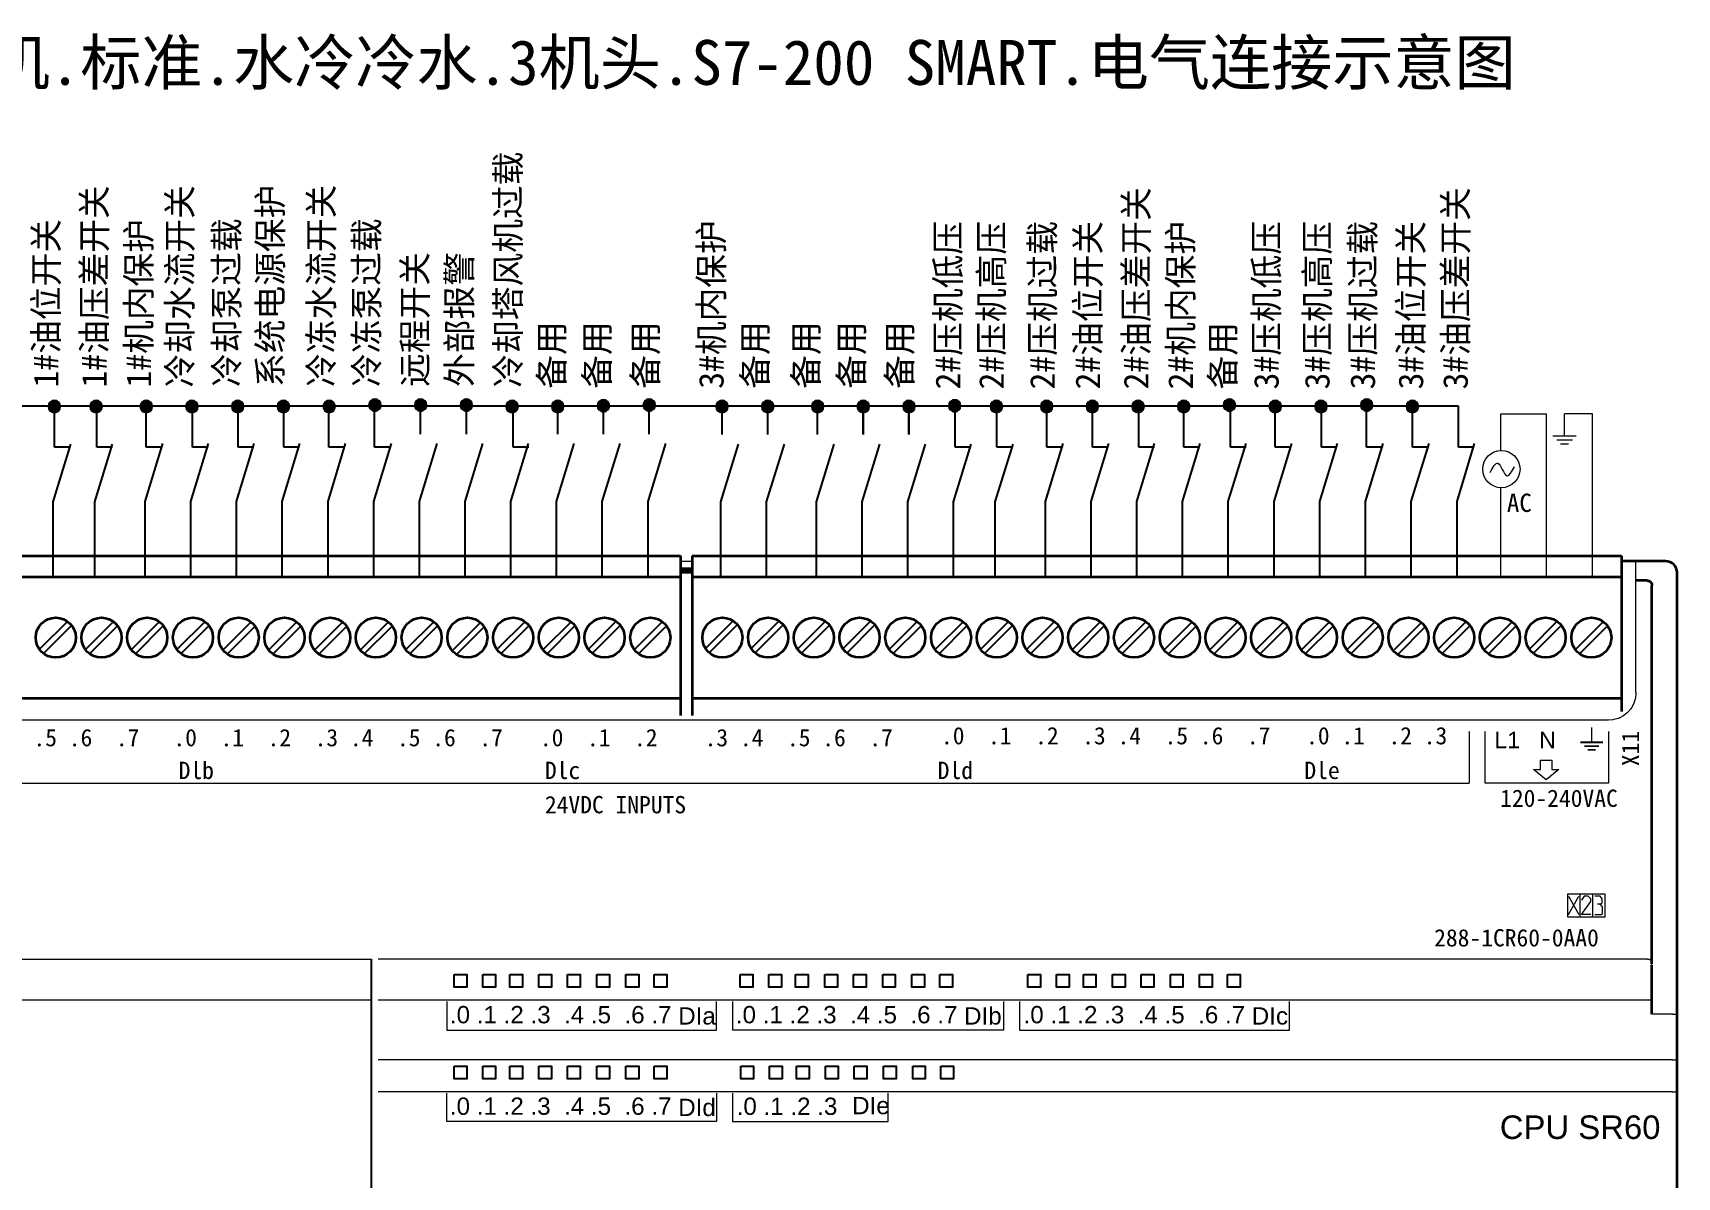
# Model space of a CAD drawing. Extents: x 738 to 1113, y 364 to 564.
# Drawn here: x 810.8 to 954.6, y 463.9 to 564 of the extents above; entities that cross this region are included whole.
import ezdxf

# ---------------------------------------------------------------- set-up
doc = ezdxf.new("R2010")
doc.units = 0
doc.header["$LTSCALE"] = 47.498
doc.header["$MEASUREMENT"] = 0
doc.layers.get('0').update_dxf_attribs({"linetype": 'CONTINUOUS'})
doc.layers.add('Layer 1', color=7, linetype='CONTINUOUS')
doc.layers.add('Wiring and comments', color=7, linetype='CONTINUOUS')
doc.layers.add('控制线', color=7, linetype='CONTINUOUS', lineweight=25)
doc.layers.add('文本', color=7, linetype='CONTINUOUS', lineweight=25)

# ---------------------------------------------------------------- blocks, each defined once
blk = doc.blocks.new('CAXBLOCK230', base_point=(492.26, -16.62))
at = {"layer": '控制线', "linetype": 'Continuous', "lineweight": 25}
blk.add_hatch(color=256, dxfattribs=at).paths.add_polyline_path([(1252.83, 322.31), (1252.31, 322.31), (1252.31, 322.23), (1252.33, 322.15), (1252.36, 322.08), (1252.41, 322.01), (1252.46, 321.94), (1252.52, 321.89), (1252.59, 321.85), (1252.67, 321.82), (1252.75, 321.8), (1252.83, 321.79), (1252.91, 321.8), (1252.99, 321.82), (1253.06, 321.85), (1253.13, 321.89), (1253.2, 321.94), (1253.25, 322.01), (1253.29, 322.08), (1253.32, 322.15), (1253.34, 322.23), (1253.35, 322.31)], flags=0)
for p, q in [((1252.83, 322.31), (1252.31, 322.31)), ((1253.35, 322.31), (1252.83, 322.31))]:
    blk.add_line(p, q, dxfattribs=at)
blk.add_arc((1252.83, 322.31), 0.52, 180, 360, dxfattribs=at)
blk = doc.blocks.new('CAXBLOCK231', base_point=(492.26, -16.62))
at = {"layer": '控制线', "linetype": 'Continuous', "lineweight": 25}
blk.add_hatch(color=256, dxfattribs=at).paths.add_polyline_path([(1252.83, 322.31), (1253.35, 322.31), (1253.34, 322.39), (1253.32, 322.47), (1253.29, 322.55), (1253.25, 322.62), (1253.2, 322.68), (1253.13, 322.73), (1253.06, 322.78), (1252.99, 322.81), (1252.91, 322.83), (1252.83, 322.83), (1252.75, 322.83), (1252.67, 322.81), (1252.59, 322.78), (1252.52, 322.73), (1252.46, 322.68), (1252.41, 322.62), (1252.36, 322.55), (1252.33, 322.47), (1252.31, 322.39), (1252.31, 322.31)], flags=0)
for p, q in [((1252.31, 322.31), (1252.83, 322.31)), ((1252.83, 322.31), (1253.35, 322.31))]:
    blk.add_line(p, q, dxfattribs=at)
blk.add_arc((1252.83, 322.31), 0.52, 0, 180, dxfattribs=at)
blk = doc.blocks.new('CAXBLOCK229', base_point=(1252.57, 322.31))
at = {"layer": '控制线', "linetype": 'Continuous', "lineweight": 25}
for name in ['CAXBLOCK231', 'CAXBLOCK230']:
    blk.add_blockref(name, (492.26, -16.62), dxfattribs=at)

msp = doc.modelspace()

# ---------------------------------------------------------------- linework, layer by layer
at = {"color": 7, "linetype": 'Continuous'}
for p, q in [((788.34, 531.37), (935.49, 531.37)), ((812.74, 527.75), (812.74, 531.37)), ((816.43, 527.75), (816.43, 531.37)), ((820.76, 527.75), (820.76, 531.37)), ((824.81, 527.75), (824.81, 531.37)), ((828.79, 527.75), (828.79, 531.37)), ((832.78, 527.75), (832.78, 531.37)), ((836.73, 527.75), (836.73, 531.37)), ((840.73, 527.75), (840.73, 531.37)), ((844.75, 528.9), (844.75, 531.43)), ((848.75, 528.9), (848.75, 531.43)), ((852.83, 527.75), (852.83, 531.37)), ((856.74, 528.9), (856.74, 531.43)), ((860.74, 528.9), (860.74, 531.43)), ((864.74, 528.9), (864.74, 531.43)), ((864.74, 528.9), (864.74, 531.43)), ((871.11, 528.85), (871.11, 531.37)), ((875.11, 528.85), (875.11, 531.37)), ((879.47, 528.85), (879.47, 531.37)), ((883.46, 528.85), (883.46, 531.37)), ((883.47, 528.85), (883.47, 531.37)), ((887.46, 528.85), (887.46, 531.37)), ((887.47, 528.85), (887.47, 531.37)), ((891.5, 527.75), (891.5, 531.37)), ((895.13, 527.75), (895.13, 531.37)), ((899.53, 527.75), (899.53, 531.37)), ((903.52, 527.75), (903.52, 531.37)), ((907.55, 527.75), (907.55, 531.37)), ((911.5, 527.75), (911.5, 531.37)), ((915.58, 527.75), (915.58, 531.37)), ((919.5, 527.75), (919.5, 531.37)), ((923.53, 527.75), (923.53, 531.37)), ((927.48, 527.75), (927.48, 531.37)), ((931.51, 527.75), (931.51, 531.37)), ((935.53, 527.75), (935.53, 531.37)), ((812.62, 522.96), (814.16, 528)), ((816.27, 522.96), (817.81, 528)), ((820.65, 523.01), (822.2, 528.06)), ((824.65, 523.01), (826.2, 528.06)), ((828.65, 523.01), (830.2, 528.06)), ((832.65, 523.01), (834.2, 528.06)), ((836.65, 523.01), (838.19, 528.06)), ((840.65, 523.01), (842.19, 528.06)), ((844.65, 523.01), (846.19, 528.06)), ((848.65, 523.01), (850.19, 528.06)), ((852.64, 523.01), (854.19, 528.06)), ((856.64, 523.01), (858.19, 528.06)), ((860.64, 523.01), (862.19, 528.06)), ((864.64, 523.01), (866.19, 528.06)), ((864.64, 523.01), (866.19, 528.06)), ((871.01, 522.96), (872.56, 528)), ((875.01, 522.96), (876.56, 528)), ((879.36, 522.96), (880.91, 528)), ((883.36, 522.96), (884.91, 528)), ((883.36, 522.96), (884.91, 528)), ((887.36, 522.96), (888.91, 528)), ((887.36, 522.96), (888.91, 528)), ((891.36, 522.96), (892.91, 528)), ((895.01, 522.96), (896.56, 528)), ((899.4, 523.01), (900.94, 528.06)), ((903.4, 523.01), (904.94, 528.06)), ((907.4, 523.01), (908.94, 528.06)), ((911.39, 523.01), (912.94, 528.06)), ((915.39, 523.01), (916.94, 528.06)), ((919.39, 523.01), (920.94, 528.06)), ((923.39, 523.01), (924.94, 528.06)), ((927.39, 523.01), (928.94, 528.06)), ((931.39, 523.01), (932.94, 528.06)), ((935.39, 523.01), (936.93, 528.06)), ((812.62, 516.36), (812.62, 522.96)), ((816.27, 516.36), (816.27, 522.96)), ((820.65, 516.41), (820.65, 523.01)), ((824.65, 516.41), (824.65, 523.01)), ((828.65, 516.41), (828.65, 523.01)), ((832.65, 516.41), (832.65, 523.01)), ((836.65, 516.41), (836.65, 523.01)), ((840.65, 516.41), (840.65, 523.01)), ((844.65, 516.41), (844.65, 523.01)), ((848.65, 516.41), (848.65, 523.01)), ((852.64, 516.41), (852.64, 523.01)), ((856.64, 516.41), (856.64, 523.01)), ((860.64, 516.41), (860.64, 523.01)), ((864.64, 516.41), (864.64, 523.01)), ((864.64, 516.41), (864.64, 523.01)), ((871.01, 516.36), (871.01, 522.96)), ((875.01, 516.36), (875.01, 522.96)), ((879.36, 516.36), (879.36, 522.96)), ((883.36, 516.36), (883.36, 522.96)), ((883.36, 516.36), (883.36, 522.96)), ((887.36, 516.36), (887.36, 522.96)), ((887.36, 516.36), (887.36, 522.96)), ((891.36, 516.36), (891.36, 522.96)), ((895.01, 516.36), (895.01, 522.96)), ((899.4, 516.41), (899.4, 523.01)), ((903.4, 516.41), (903.4, 523.01)), ((907.4, 516.41), (907.4, 523.01)), ((911.39, 516.41), (911.39, 523.01)), ((915.39, 516.41), (915.39, 523.01)), ((919.39, 516.41), (919.39, 523.01)), ((923.39, 516.41), (923.39, 523.01)), ((927.39, 516.41), (927.39, 523.01)), ((931.39, 516.41), (931.39, 523.01)), ((935.39, 516.41), (935.39, 523.01)), ((813.83, 512.47), (811.46, 510.11)), ((811.8, 509.74), (814.17, 512.11)), ((817.86, 512.47), (815.5, 510.11)), ((815.84, 509.74), (818.21, 512.11)), ((821.86, 512.45), (819.49, 510.09)), ((819.83, 509.72), (822.2, 512.09)), ((825.87, 512.47), (823.5, 510.11)), ((823.84, 509.74), (826.21, 512.11)), ((829.87, 512.41), (827.51, 510.05)), ((827.85, 509.68), (830.22, 512.05)), ((833.87, 512.41), (831.5, 510.05)), ((831.84, 509.68), (834.21, 512.05)), ((837.9, 512.41), (835.53, 510.05)), ((835.88, 509.68), (838.24, 512.05)), ((841.87, 512.43), (839.51, 510.07)), ((839.85, 509.7), (842.22, 512.07)), ((845.87, 512.45), (843.5, 510.09)), ((843.84, 509.72), (846.21, 512.09)), ((849.96, 512.39), (847.59, 510.03)), ((847.93, 509.66), (850.3, 512.03)), ((853.85, 512.48), (851.48, 510.11)), ((851.82, 509.74), (854.19, 512.11)), ((857.88, 512.45), (855.51, 510.09)), ((855.86, 509.72), (858.22, 512.09)), ((861.83, 512.5), (859.46, 510.13)), ((859.81, 509.76), (862.17, 512.13)), ((865.82, 512.41), (863.46, 510.05)), ((863.8, 509.68), (866.17, 512.05)), ((872.06, 512.55), (869.69, 510.19)), ((870.03, 509.82), (872.4, 512.19)), ((876.07, 512.53), (873.7, 510.17)), ((874.04, 509.8), (876.41, 512.17)), ((880.1, 512.49), (877.73, 510.13)), ((878.08, 509.76), (880.44, 512.13)), ((884.07, 512.51), (881.71, 510.15)), ((882.05, 509.78), (884.42, 512.15)), ((888.15, 512.47), (885.78, 510.11)), ((886.12, 509.74), (888.49, 512.11)), ((892.16, 512.45), (889.79, 510.09)), ((890.13, 509.72), (892.5, 512.09)), ((896.13, 512.47), (893.76, 510.11)), ((894.1, 509.74), (896.47, 512.11)), ((900.16, 512.47), (897.8, 510.11)), ((898.14, 509.74), (900.51, 512.11)), ((904.16, 512.45), (901.79, 510.09)), ((902.13, 509.72), (904.5, 512.09)), ((908.17, 512.47), (905.8, 510.11)), ((906.14, 509.74), (908.51, 512.11)), ((912.17, 512.41), (909.81, 510.05)), ((910.15, 509.68), (912.52, 512.05)), ((916.17, 512.41), (913.8, 510.05)), ((914.14, 509.68), (916.51, 512.05)), ((920.2, 512.41), (917.83, 510.05)), ((918.18, 509.68), (920.54, 512.05)), ((924.17, 512.43), (921.81, 510.07)), ((922.15, 509.7), (924.52, 512.07)), ((928.17, 512.45), (925.8, 510.09)), ((926.14, 509.72), (928.51, 512.09)), ((932.26, 512.39), (929.89, 510.03)), ((930.23, 509.66), (932.6, 512.03)), ((936.15, 512.48), (933.78, 510.11)), ((934.12, 509.74), (936.49, 512.11)), ((940.18, 512.45), (937.81, 510.09)), ((938.16, 509.72), (940.52, 512.09)), ((944.13, 512.5), (941.76, 510.13)), ((942.11, 509.76), (944.47, 512.13)), ((948.12, 512.41), (945.76, 510.05)), ((946.1, 509.68), (948.47, 512.05))]:
    msp.add_line(p, q, dxfattribs=at)
at = {"flags": 128}
for points in [[(814.11, 527.75), (812.74, 527.75)], [(817.79, 527.75), (816.43, 527.75)], [(822.13, 527.75), (820.76, 527.75)], [(826.18, 527.75), (824.81, 527.75)], [(830.15, 527.75), (828.79, 527.75)], [(834.15, 527.75), (832.78, 527.75)], [(838.1, 527.75), (836.73, 527.75)], [(842.1, 527.75), (840.73, 527.75)], [(854.2, 527.75), (852.83, 527.75)], [(892.87, 527.75), (891.5, 527.75)], [(896.5, 527.75), (895.13, 527.75)], [(900.9, 527.75), (899.53, 527.75)], [(904.89, 527.75), (903.52, 527.75)], [(908.92, 527.75), (907.55, 527.75)], [(912.87, 527.75), (911.5, 527.75)], [(916.94, 527.75), (915.58, 527.75)], [(920.87, 527.75), (919.5, 527.75)], [(924.89, 527.75), (923.53, 527.75)], [(928.85, 527.75), (927.48, 527.75)], [(932.87, 527.75), (931.51, 527.75)], [(936.9, 527.75), (935.53, 527.75)], [(840.44, 452.78), (840.44, 482.98)]]:
    msp.add_lwpolyline(points, dxfattribs=at)
for points in [[(847.69, 481.63), (848.8, 481.63), (848.8, 480.53), (847.69, 480.53)], [(850.2, 481.63), (851.3, 481.63), (851.3, 480.53), (850.2, 480.53)], [(852.55, 481.63), (853.65, 481.63), (853.65, 480.53), (852.55, 480.53)], [(855.1, 481.63), (856.21, 481.63), (856.21, 480.53), (855.1, 480.53)], [(857.6, 481.63), (858.71, 481.63), (858.71, 480.53), (857.6, 480.53)], [(860.16, 481.63), (861.26, 481.63), (861.26, 480.53), (860.16, 480.53)], [(862.71, 481.63), (863.82, 481.63), (863.82, 480.53), (862.71, 480.53)], [(865.17, 481.63), (866.27, 481.63), (866.27, 480.53), (865.17, 480.53)], [(872.69, 481.63), (873.8, 481.63), (873.8, 480.53), (872.69, 480.53)], [(875.2, 481.63), (876.3, 481.63), (876.3, 480.53), (875.2, 480.53)], [(877.55, 481.63), (878.65, 481.63), (878.65, 480.53), (877.55, 480.53)], [(880.1, 481.63), (881.21, 481.63), (881.21, 480.53), (880.1, 480.53)], [(882.61, 481.63), (883.71, 481.63), (883.71, 480.53), (882.61, 480.53)], [(885.16, 481.63), (886.26, 481.63), (886.26, 480.53), (885.16, 480.53)], [(887.72, 481.63), (888.82, 481.63), (888.82, 480.53), (887.72, 480.53)], [(890.17, 481.63), (891.27, 481.63), (891.27, 480.53), (890.17, 480.53)], [(897.85, 481.63), (898.96, 481.63), (898.96, 480.53), (897.85, 480.53)], [(900.36, 481.63), (901.46, 481.63), (901.46, 480.53), (900.36, 480.53)], [(902.71, 481.63), (903.81, 481.63), (903.81, 480.53), (902.71, 480.53)], [(905.26, 481.63), (906.37, 481.63), (906.37, 480.53), (905.26, 480.53)], [(907.77, 481.63), (908.87, 481.63), (908.87, 480.53), (907.77, 480.53)], [(910.32, 481.63), (911.42, 481.63), (911.42, 480.53), (910.32, 480.53)], [(912.88, 481.63), (913.98, 481.63), (913.98, 480.53), (912.88, 480.53)], [(915.33, 481.63), (916.43, 481.63), (916.43, 480.53), (915.33, 480.53)], [(847.69, 473.63), (848.8, 473.63), (848.8, 472.53), (847.69, 472.53)], [(850.2, 473.63), (851.3, 473.63), (851.3, 472.53), (850.2, 472.53)], [(852.55, 473.63), (853.65, 473.63), (853.65, 472.53), (852.55, 472.53)], [(855.1, 473.63), (856.21, 473.63), (856.21, 472.53), (855.1, 472.53)], [(857.6, 473.63), (858.71, 473.63), (858.71, 472.53), (857.6, 472.53)], [(860.16, 473.63), (861.26, 473.63), (861.26, 472.53), (860.16, 472.53)], [(862.71, 473.63), (863.82, 473.63), (863.82, 472.53), (862.71, 472.53)], [(865.17, 473.63), (866.27, 473.63), (866.27, 472.53), (865.17, 472.53)], [(872.76, 473.62), (873.87, 473.62), (873.87, 472.52), (872.76, 472.52)], [(875.27, 473.62), (876.37, 473.62), (876.37, 472.52), (875.27, 472.52)], [(877.62, 473.62), (878.72, 473.62), (878.72, 472.52), (877.62, 472.52)], [(880.17, 473.62), (881.28, 473.62), (881.28, 472.52), (880.17, 472.52)], [(882.68, 473.62), (883.78, 473.62), (883.78, 472.52), (882.68, 472.52)], [(885.23, 473.62), (886.34, 473.62), (886.34, 472.52), (885.23, 472.52)], [(887.79, 473.62), (888.89, 473.62), (888.89, 472.52), (887.79, 472.52)], [(890.24, 473.62), (891.34, 473.62), (891.34, 472.52), (890.24, 472.52)]]:
    msp.add_lwpolyline(points, close=True)
at = {"layer": 'Layer 1', "color": 7, "lineweight": 35}
for points in [[(786.2, 518.25), (867.48, 518.25)], [(867.48, 518.25), (867.48, 504.28)], [(868.5, 518.25), (868.5, 504.28)], [(868.5, 518.25), (949.78, 518.25)], [(949.78, 518.25), (949.78, 504.63)], [(953.64, 517.78), (949.78, 517.78)], [(786.2, 516.4), (867.48, 516.4)], [(868.5, 517.1), (867.48, 517.1)], [(867.48, 516.98), (868.5, 516.98)], [(868.5, 516.78), (867.48, 516.78)], [(868.5, 516.4), (949.78, 516.4)], [(954.64, 418.78), (954.64, 516.78)], [(952.04, 516.08), (951.04, 516.08)], [(952.04, 516.08), (952.1, 516.07), (952.16, 516.06), (952.22, 516.03), (952.27, 516), (952.32, 515.96), (952.36, 515.91), (952.36, 515.91), (952.4, 515.86), (952.42, 515.8), (952.42, 515.79), (952.43, 515.73), (952.44, 515.67)], [(952.44, 482.55), (952.44, 515.67)], [(786.2, 505.8), (867.48, 505.8)], [(868.5, 505.8), (949.78, 505.8)], [(952.39, 482.45), (952.44, 482.45)], [(952.44, 478.18), (952.44, 482.45)]]:
    msp.add_lwpolyline(points, dxfattribs=at)
at = {"layer": 'Layer 1', "color": 7, "lineweight": 9}
for points in [[(867.48, 517.78), (868.5, 517.78)], [(936.44, 502.88), (936.44, 498.38)], [(937.84, 498.38), (937.84, 502.88)], [(946.19, 501.98), (947.14, 501.98)], [(946.19, 501.93), (948.14, 501.93)], [(947.14, 503.23), (947.14, 501.98)], [(947.19, 501.98), (947.19, 503.23)], [(947.19, 501.98), (948.14, 501.98)], [(948.64, 502.88), (948.64, 498.38)], [(946.53, 501.65), (947.8, 501.65)], [(946.53, 501.6), (947.8, 501.6)], [(946.84, 501.33), (947.49, 501.33)], [(946.84, 501.28), (947.49, 501.28)], [(942.09, 499.57), (942.69, 499.57)], [(943.19, 498.67), (942.09, 499.57)], [(942.69, 500.37), (943.69, 500.37)], [(942.69, 499.57), (942.69, 500.37)], [(944.29, 499.57), (943.19, 498.67)], [(943.69, 500.37), (943.69, 499.57)], [(943.69, 499.57), (944.29, 499.57)], [(787.04, 498.38), (936.44, 498.38)], [(948.64, 498.38), (937.84, 498.38)], [(948.34, 488.68), (945.04, 488.68)], [(945.04, 488.68), (945.04, 486.68)], [(945.14, 486.88), (946.05, 488.48)], [(945.14, 488.48), (946.05, 486.88)], [(946.14, 488.68), (946.14, 486.68)], [(946.52, 488.48), (946.29, 488.13)], [(946.29, 486.88), (947.09, 488.02)], [(946.86, 488.48), (946.52, 488.48)], [(947.09, 488.25), (946.86, 488.48)], [(947.09, 488.02), (947.09, 488.25)], [(947.24, 488.68), (947.24, 486.68)], [(947.9, 488.48), (947.44, 488.48)], [(947.9, 487.79), (947.67, 487.79)], [(948.09, 488.25), (947.9, 488.48)], [(947.9, 487.79), (948.09, 487.9)], [(948.12, 487.56), (947.9, 487.79)], [(948.09, 487.9), (948.09, 488.25)], [(948.12, 486.99), (948.12, 487.56)], [(948.34, 486.68), (948.34, 488.68)], [(945.04, 486.68), (948.34, 486.68)], [(947.09, 486.88), (946.29, 486.88)], [(947.44, 486.88), (948.01, 486.88)], [(948.01, 486.88), (948.12, 486.99)], [(847.04, 479.28), (847.04, 476.78)], [(870.64, 476.78), (870.64, 479.28)], [(872.04, 479.28), (872.04, 476.78)], [(895.74, 479.28), (895.74, 476.78)], [(897.14, 479.28), (897.14, 476.78)], [(920.74, 476.78), (920.74, 479.28)], [(847.04, 476.78), (870.64, 476.78)], [(895.74, 476.78), (872.04, 476.78)], [(897.14, 476.78), (920.74, 476.78)], [(847.04, 468.78), (847.04, 471.28)], [(870.64, 471.28), (870.64, 468.78)], [(872.04, 471.28), (872.04, 468.78)], [(885.64, 468.78), (885.64, 471.28)], [(870.64, 468.78), (847.04, 468.78)], [(872.04, 468.78), (885.64, 468.78)]]:
    msp.add_lwpolyline(points, dxfattribs=at)
at = {"layer": 'Layer 1', "color": 7, "lineweight": 18}
for points in [[(951.04, 506.29), (951.04, 517.78)], [(951.04, 506.29), (951.04, 506.2), (950.99, 505.82), (950.97, 505.73), (950.86, 505.37), (950.82, 505.28), (950.64, 504.96), (950.58, 504.88), (950.34, 504.59), (950.27, 504.53), (949.97, 504.29), (949.89, 504.24), (949.56, 504.07), (949.47, 504.04), (949.11, 503.94), (949.02, 503.92), (948.64, 503.89)], [(948.64, 503.89), (785.64, 503.89)], [(805.84, 482.98), (840.44, 482.98)], [(952.04, 482.98), (841.04, 482.98)], [(952.04, 482.98), (952.04, 482.98), (952.08, 482.98), (952.12, 482.98), (952.16, 482.98), (952.2, 482.97), (952.23, 482.97), (952.27, 482.97), (952.28, 482.98), (952.33, 482.98), (952.36, 482.97), (952.38, 482.97), (952.42, 482.97), (952.44, 482.97)], [(840.44, 479.41), (805.84, 479.41)], [(952.44, 479.41), (841.04, 479.41)], [(954.24, 478.18), (952.44, 478.18)], [(954.24, 478.18), (954.24, 478.18), (954.28, 478.18), (954.32, 478.18), (954.36, 478.18), (954.4, 478.18), (954.44, 478.18), (954.48, 478.18), (954.48, 478.18), (954.53, 478.18), (954.57, 478.18), (954.58, 478.18), (954.62, 478.18), (954.64, 478.18)], [(954.24, 474.18), (841.04, 474.18)], [(954.24, 474.18), (954.24, 474.18), (954.28, 474.18), (954.32, 474.18), (954.36, 474.18), (954.4, 474.18), (954.43, 474.18), (954.47, 474.18), (954.48, 474.18), (954.52, 474.18), (954.56, 474.18), (954.58, 474.18), (954.62, 474.18), (954.64, 474.18)], [(954.24, 471.39), (841.04, 471.39)], [(954.24, 471.39), (954.24, 471.39), (954.28, 471.39), (954.32, 471.39), (954.36, 471.39), (954.4, 471.39), (954.43, 471.39), (954.47, 471.39), (954.48, 471.39), (954.52, 471.39), (954.56, 471.39), (954.58, 471.39), (954.62, 471.39), (954.64, 471.39)]]:
    msp.add_lwpolyline(points, dxfattribs=at)
at = {"layer": 'Layer 1', "color": 7, "lineweight": 35}
for points, knots in [([(954.64, 516.78), (954.64, 516.78), (954.64, 516.78), (954.64, 516.78), (954.64, 517.33), (954.19, 517.78), (953.64, 517.78)], [0, 0, 0, 0, 1, 1, 1, 2, 2, 2, 2]), ([(814.59, 511.1), (814.59, 511.1), (814.59, 511.1), (814.59, 511.1), (814.59, 512.06), (813.81, 512.85), (812.84, 512.85), (811.87, 512.85), (811.09, 512.06), (811.09, 511.1), (811.09, 510.13), (811.87, 509.35), (812.84, 509.35), (813.81, 509.35), (814.59, 510.13), (814.59, 511.1)], [0, 0, 0, 0, 1, 1, 1, 2, 2, 2, 3, 3, 3, 4, 4, 4, 5, 5, 5, 5]), ([(818.59, 511.1), (818.59, 511.1), (818.59, 511.1), (818.59, 511.1), (818.59, 512.06), (817.81, 512.85), (816.84, 512.85), (815.87, 512.85), (815.09, 512.06), (815.09, 511.1), (815.09, 510.13), (815.87, 509.35), (816.84, 509.35), (817.81, 509.35), (818.59, 510.13), (818.59, 511.1)], [0, 0, 0, 0, 1, 1, 1, 2, 2, 2, 3, 3, 3, 4, 4, 4, 5, 5, 5, 5]), ([(822.59, 511.1), (822.59, 511.1), (822.59, 511.1), (822.59, 511.1), (822.59, 512.06), (821.81, 512.85), (820.84, 512.85), (819.87, 512.85), (819.09, 512.06), (819.09, 511.1), (819.09, 510.13), (819.87, 509.35), (820.84, 509.35), (821.81, 509.35), (822.59, 510.13), (822.59, 511.1)], [0, 0, 0, 0, 1, 1, 1, 2, 2, 2, 3, 3, 3, 4, 4, 4, 5, 5, 5, 5]), ([(826.59, 511.1), (826.59, 511.1), (826.59, 511.1), (826.59, 511.1), (826.59, 512.06), (825.81, 512.85), (824.84, 512.85), (823.87, 512.85), (823.09, 512.06), (823.09, 511.1), (823.09, 510.13), (823.87, 509.35), (824.84, 509.35), (825.81, 509.35), (826.59, 510.13), (826.59, 511.1)], [0, 0, 0, 0, 1, 1, 1, 2, 2, 2, 3, 3, 3, 4, 4, 4, 5, 5, 5, 5]), ([(830.59, 511.1), (830.59, 511.1), (830.59, 511.1), (830.59, 511.1), (830.59, 512.06), (829.81, 512.85), (828.84, 512.85), (827.87, 512.85), (827.09, 512.06), (827.09, 511.1), (827.09, 510.13), (827.87, 509.35), (828.84, 509.35), (829.81, 509.35), (830.59, 510.13), (830.59, 511.1)], [0, 0, 0, 0, 1, 1, 1, 2, 2, 2, 3, 3, 3, 4, 4, 4, 5, 5, 5, 5]), ([(834.59, 511.1), (834.59, 511.1), (834.59, 511.1), (834.59, 511.1), (834.59, 512.06), (833.81, 512.85), (832.84, 512.85), (831.87, 512.85), (831.09, 512.06), (831.09, 511.1), (831.09, 510.13), (831.87, 509.35), (832.84, 509.35), (833.81, 509.35), (834.59, 510.13), (834.59, 511.1)], [0, 0, 0, 0, 1, 1, 1, 2, 2, 2, 3, 3, 3, 4, 4, 4, 5, 5, 5, 5]), ([(838.59, 511.1), (838.59, 511.1), (838.59, 511.1), (838.59, 511.1), (838.59, 512.06), (837.81, 512.85), (836.84, 512.85), (835.87, 512.85), (835.09, 512.06), (835.09, 511.1), (835.09, 510.13), (835.87, 509.35), (836.84, 509.35), (837.81, 509.35), (838.59, 510.13), (838.59, 511.1)], [0, 0, 0, 0, 1, 1, 1, 2, 2, 2, 3, 3, 3, 4, 4, 4, 5, 5, 5, 5]), ([(842.59, 511.1), (842.59, 511.1), (842.59, 511.1), (842.59, 511.1), (842.59, 512.06), (841.81, 512.85), (840.84, 512.85), (839.87, 512.85), (839.09, 512.06), (839.09, 511.1), (839.09, 510.13), (839.87, 509.35), (840.84, 509.35), (841.81, 509.35), (842.59, 510.13), (842.59, 511.1)], [0, 0, 0, 0, 1, 1, 1, 2, 2, 2, 3, 3, 3, 4, 4, 4, 5, 5, 5, 5]), ([(846.59, 511.1), (846.59, 511.1), (846.59, 511.1), (846.59, 511.1), (846.59, 512.06), (845.81, 512.85), (844.84, 512.85), (843.87, 512.85), (843.09, 512.06), (843.09, 511.1), (843.09, 510.13), (843.87, 509.35), (844.84, 509.35), (845.81, 509.35), (846.59, 510.13), (846.59, 511.1)], [0, 0, 0, 0, 1, 1, 1, 2, 2, 2, 3, 3, 3, 4, 4, 4, 5, 5, 5, 5]), ([(850.59, 511.1), (850.59, 511.1), (850.59, 511.1), (850.59, 511.1), (850.59, 512.06), (849.81, 512.85), (848.84, 512.85), (847.87, 512.85), (847.09, 512.06), (847.09, 511.1), (847.09, 510.13), (847.87, 509.35), (848.84, 509.35), (849.81, 509.35), (850.59, 510.13), (850.59, 511.1)], [0, 0, 0, 0, 1, 1, 1, 2, 2, 2, 3, 3, 3, 4, 4, 4, 5, 5, 5, 5]), ([(854.59, 511.1), (854.59, 511.1), (854.59, 511.1), (854.59, 511.1), (854.59, 512.06), (853.81, 512.85), (852.84, 512.85), (851.87, 512.85), (851.09, 512.06), (851.09, 511.1), (851.09, 510.13), (851.87, 509.35), (852.84, 509.35), (853.81, 509.35), (854.59, 510.13), (854.59, 511.1)], [0, 0, 0, 0, 1, 1, 1, 2, 2, 2, 3, 3, 3, 4, 4, 4, 5, 5, 5, 5]), ([(858.59, 511.1), (858.59, 511.1), (858.59, 511.1), (858.59, 511.1), (858.59, 512.06), (857.81, 512.85), (856.84, 512.85), (855.87, 512.85), (855.09, 512.06), (855.09, 511.1), (855.09, 510.13), (855.87, 509.35), (856.84, 509.35), (857.81, 509.35), (858.59, 510.13), (858.59, 511.1)], [0, 0, 0, 0, 1, 1, 1, 2, 2, 2, 3, 3, 3, 4, 4, 4, 5, 5, 5, 5]), ([(862.59, 511.1), (862.59, 511.1), (862.59, 511.1), (862.59, 511.1), (862.59, 512.06), (861.81, 512.85), (860.84, 512.85), (859.87, 512.85), (859.09, 512.06), (859.09, 511.1), (859.09, 510.13), (859.87, 509.35), (860.84, 509.35), (861.81, 509.35), (862.59, 510.13), (862.59, 511.1)], [0, 0, 0, 0, 1, 1, 1, 2, 2, 2, 3, 3, 3, 4, 4, 4, 5, 5, 5, 5]), ([(866.59, 511.1), (866.59, 511.1), (866.59, 511.1), (866.59, 511.1), (866.59, 512.06), (865.81, 512.85), (864.84, 512.85), (863.87, 512.85), (863.09, 512.06), (863.09, 511.1), (863.09, 510.13), (863.87, 509.35), (864.84, 509.35), (865.81, 509.35), (866.59, 510.13), (866.59, 511.1)], [0, 0, 0, 0, 1, 1, 1, 2, 2, 2, 3, 3, 3, 4, 4, 4, 5, 5, 5, 5]), ([(872.89, 511.1), (872.89, 511.1), (872.89, 511.1), (872.89, 511.1), (872.89, 512.06), (872.11, 512.85), (871.14, 512.85), (870.17, 512.85), (869.39, 512.06), (869.39, 511.1), (869.39, 510.13), (870.17, 509.35), (871.14, 509.35), (872.11, 509.35), (872.89, 510.13), (872.89, 511.1)], [0, 0, 0, 0, 1, 1, 1, 2, 2, 2, 3, 3, 3, 4, 4, 4, 5, 5, 5, 5]), ([(876.89, 511.1), (876.89, 511.1), (876.89, 511.1), (876.89, 511.1), (876.89, 512.06), (876.11, 512.85), (875.14, 512.85), (874.17, 512.85), (873.39, 512.06), (873.39, 511.1), (873.39, 510.13), (874.17, 509.35), (875.14, 509.35), (876.11, 509.35), (876.89, 510.13), (876.89, 511.1)], [0, 0, 0, 0, 1, 1, 1, 2, 2, 2, 3, 3, 3, 4, 4, 4, 5, 5, 5, 5]), ([(880.89, 511.1), (880.89, 511.1), (880.89, 511.1), (880.89, 511.1), (880.89, 512.06), (880.11, 512.85), (879.14, 512.85), (878.17, 512.85), (877.39, 512.06), (877.39, 511.1), (877.39, 510.13), (878.17, 509.35), (879.14, 509.35), (880.11, 509.35), (880.89, 510.13), (880.89, 511.1)], [0, 0, 0, 0, 1, 1, 1, 2, 2, 2, 3, 3, 3, 4, 4, 4, 5, 5, 5, 5]), ([(884.89, 511.1), (884.89, 511.1), (884.89, 511.1), (884.89, 511.1), (884.89, 512.06), (884.11, 512.85), (883.14, 512.85), (882.17, 512.85), (881.39, 512.06), (881.39, 511.1), (881.39, 510.13), (882.17, 509.35), (883.14, 509.35), (884.11, 509.35), (884.89, 510.13), (884.89, 511.1)], [0, 0, 0, 0, 1, 1, 1, 2, 2, 2, 3, 3, 3, 4, 4, 4, 5, 5, 5, 5]), ([(888.89, 511.1), (888.89, 511.1), (888.89, 511.1), (888.89, 511.1), (888.89, 512.06), (888.11, 512.85), (887.14, 512.85), (886.17, 512.85), (885.39, 512.06), (885.39, 511.1), (885.39, 510.13), (886.17, 509.35), (887.14, 509.35), (888.11, 509.35), (888.89, 510.13), (888.89, 511.1)], [0, 0, 0, 0, 1, 1, 1, 2, 2, 2, 3, 3, 3, 4, 4, 4, 5, 5, 5, 5]), ([(892.89, 511.1), (892.89, 511.1), (892.89, 511.1), (892.89, 511.1), (892.89, 512.06), (892.11, 512.85), (891.14, 512.85), (890.17, 512.85), (889.39, 512.06), (889.39, 511.1), (889.39, 510.13), (890.17, 509.35), (891.14, 509.35), (892.11, 509.35), (892.89, 510.13), (892.89, 511.1)], [0, 0, 0, 0, 1, 1, 1, 2, 2, 2, 3, 3, 3, 4, 4, 4, 5, 5, 5, 5]), ([(896.89, 511.1), (896.89, 511.1), (896.89, 511.1), (896.89, 511.1), (896.89, 512.06), (896.11, 512.85), (895.14, 512.85), (894.17, 512.85), (893.39, 512.06), (893.39, 511.1), (893.39, 510.13), (894.17, 509.35), (895.14, 509.35), (896.11, 509.35), (896.89, 510.13), (896.89, 511.1)], [0, 0, 0, 0, 1, 1, 1, 2, 2, 2, 3, 3, 3, 4, 4, 4, 5, 5, 5, 5]), ([(900.89, 511.1), (900.89, 511.1), (900.89, 511.1), (900.89, 511.1), (900.89, 512.06), (900.11, 512.85), (899.14, 512.85), (898.17, 512.85), (897.39, 512.06), (897.39, 511.1), (897.39, 510.13), (898.17, 509.35), (899.14, 509.35), (900.11, 509.35), (900.89, 510.13), (900.89, 511.1)], [0, 0, 0, 0, 1, 1, 1, 2, 2, 2, 3, 3, 3, 4, 4, 4, 5, 5, 5, 5]), ([(904.89, 511.1), (904.89, 511.1), (904.89, 511.1), (904.89, 511.1), (904.89, 512.06), (904.11, 512.85), (903.14, 512.85), (902.17, 512.85), (901.39, 512.06), (901.39, 511.1), (901.39, 510.13), (902.17, 509.35), (903.14, 509.35), (904.11, 509.35), (904.89, 510.13), (904.89, 511.1)], [0, 0, 0, 0, 1, 1, 1, 2, 2, 2, 3, 3, 3, 4, 4, 4, 5, 5, 5, 5]), ([(908.89, 511.1), (908.89, 511.1), (908.89, 511.1), (908.89, 511.1), (908.89, 512.06), (908.11, 512.85), (907.14, 512.85), (906.17, 512.85), (905.39, 512.06), (905.39, 511.1), (905.39, 510.13), (906.17, 509.35), (907.14, 509.35), (908.11, 509.35), (908.89, 510.13), (908.89, 511.1)], [0, 0, 0, 0, 1, 1, 1, 2, 2, 2, 3, 3, 3, 4, 4, 4, 5, 5, 5, 5]), ([(912.89, 511.1), (912.89, 511.1), (912.89, 511.1), (912.89, 511.1), (912.89, 512.06), (912.11, 512.85), (911.14, 512.85), (910.17, 512.85), (909.39, 512.06), (909.39, 511.1), (909.39, 510.13), (910.17, 509.35), (911.14, 509.35), (912.11, 509.35), (912.89, 510.13), (912.89, 511.1)], [0, 0, 0, 0, 1, 1, 1, 2, 2, 2, 3, 3, 3, 4, 4, 4, 5, 5, 5, 5]), ([(916.89, 511.1), (916.89, 511.1), (916.89, 511.1), (916.89, 511.1), (916.89, 512.06), (916.11, 512.85), (915.14, 512.85), (914.17, 512.85), (913.39, 512.06), (913.39, 511.1), (913.39, 510.13), (914.17, 509.35), (915.14, 509.35), (916.11, 509.35), (916.89, 510.13), (916.89, 511.1)], [0, 0, 0, 0, 1, 1, 1, 2, 2, 2, 3, 3, 3, 4, 4, 4, 5, 5, 5, 5]), ([(920.89, 511.1), (920.89, 511.1), (920.89, 511.1), (920.89, 511.1), (920.89, 512.06), (920.11, 512.85), (919.14, 512.85), (918.17, 512.85), (917.39, 512.06), (917.39, 511.1), (917.39, 510.13), (918.17, 509.35), (919.14, 509.35), (920.11, 509.35), (920.89, 510.13), (920.89, 511.1)], [0, 0, 0, 0, 1, 1, 1, 2, 2, 2, 3, 3, 3, 4, 4, 4, 5, 5, 5, 5]), ([(924.89, 511.1), (924.89, 511.1), (924.89, 511.1), (924.89, 511.1), (924.89, 512.06), (924.11, 512.85), (923.14, 512.85), (922.17, 512.85), (921.39, 512.06), (921.39, 511.1), (921.39, 510.13), (922.17, 509.35), (923.14, 509.35), (924.11, 509.35), (924.89, 510.13), (924.89, 511.1)], [0, 0, 0, 0, 1, 1, 1, 2, 2, 2, 3, 3, 3, 4, 4, 4, 5, 5, 5, 5]), ([(928.89, 511.1), (928.89, 511.1), (928.89, 511.1), (928.89, 511.1), (928.89, 512.06), (928.11, 512.85), (927.14, 512.85), (926.17, 512.85), (925.39, 512.06), (925.39, 511.1), (925.39, 510.13), (926.17, 509.35), (927.14, 509.35), (928.11, 509.35), (928.89, 510.13), (928.89, 511.1)], [0, 0, 0, 0, 1, 1, 1, 2, 2, 2, 3, 3, 3, 4, 4, 4, 5, 5, 5, 5]), ([(932.89, 511.1), (932.89, 511.1), (932.89, 511.1), (932.89, 511.1), (932.89, 512.06), (932.11, 512.85), (931.14, 512.85), (930.17, 512.85), (929.39, 512.06), (929.39, 511.1), (929.39, 510.13), (930.17, 509.35), (931.14, 509.35), (932.11, 509.35), (932.89, 510.13), (932.89, 511.1)], [0, 0, 0, 0, 1, 1, 1, 2, 2, 2, 3, 3, 3, 4, 4, 4, 5, 5, 5, 5]), ([(936.89, 511.1), (936.89, 511.1), (936.89, 511.1), (936.89, 511.1), (936.89, 512.06), (936.11, 512.85), (935.14, 512.85), (934.17, 512.85), (933.39, 512.06), (933.39, 511.1), (933.39, 510.13), (934.17, 509.35), (935.14, 509.35), (936.11, 509.35), (936.89, 510.13), (936.89, 511.1)], [0, 0, 0, 0, 1, 1, 1, 2, 2, 2, 3, 3, 3, 4, 4, 4, 5, 5, 5, 5]), ([(940.89, 511.1), (940.89, 511.1), (940.89, 511.1), (940.89, 511.1), (940.89, 512.06), (940.11, 512.85), (939.14, 512.85), (938.17, 512.85), (937.39, 512.06), (937.39, 511.1), (937.39, 510.13), (938.17, 509.35), (939.14, 509.35), (940.11, 509.35), (940.89, 510.13), (940.89, 511.1)], [0, 0, 0, 0, 1, 1, 1, 2, 2, 2, 3, 3, 3, 4, 4, 4, 5, 5, 5, 5]), ([(944.89, 511.1), (944.89, 511.1), (944.89, 511.1), (944.89, 511.1), (944.89, 512.06), (944.11, 512.85), (943.14, 512.85), (942.17, 512.85), (941.39, 512.06), (941.39, 511.1), (941.39, 510.13), (942.17, 509.35), (943.14, 509.35), (944.11, 509.35), (944.89, 510.13), (944.89, 511.1)], [0, 0, 0, 0, 1, 1, 1, 2, 2, 2, 3, 3, 3, 4, 4, 4, 5, 5, 5, 5]), ([(948.89, 511.1), (948.89, 511.1), (948.89, 511.1), (948.89, 511.1), (948.89, 512.06), (948.11, 512.85), (947.14, 512.85), (946.17, 512.85), (945.39, 512.06), (945.39, 511.1), (945.39, 510.13), (946.17, 509.35), (947.14, 509.35), (948.11, 509.35), (948.89, 510.13), (948.89, 511.1)], [0, 0, 0, 0, 1, 1, 1, 2, 2, 2, 3, 3, 3, 4, 4, 4, 5, 5, 5, 5])]:
    msp.add_open_spline(points, degree=3, knots=knots, dxfattribs=at)
at = {"layer": 'Wiring and comments', "color": 7, "lineweight": 15}
for p, q in [((939.23, 530.68), (943.23, 530.68)), ((939.23, 527.46), (939.23, 530.68)), ((943.23, 516.49), (943.23, 530.68)), ((944.8, 528.7), (944.8, 530.68)), ((947.23, 530.68), (944.8, 530.68)), ((947.23, 516.49), (947.23, 530.68)), ((945.82, 528.7), (943.77, 528.7)), ((945.48, 528.35), (944.11, 528.35)), ((945.14, 528.01), (944.45, 528.01)), ((939.23, 516.49), (939.23, 524.2))]:
    msp.add_line(p, q, dxfattribs=at)
msp.add_circle((939.27, 525.83), 1.63, dxfattribs=at)
msp.add_spline([(938.28, 525.55), (938.97, 526.35), (939.73, 525.26), (940.41, 526.04)], degree=3, dxfattribs=at)

# ---------------------------------------------------------------- block references
at = {"layer": '控制线', "linetype": 'Continuous', "lineweight": 25}
for p in [(812.46, 531.31), (816.11, 531.31), (820.49, 531.31), (824.49, 531.31), (828.49, 531.31), (832.49, 531.31), (836.49, 531.31), (840.49, 531.43), (844.49, 531.43), (848.49, 531.43), (852.49, 531.31), (856.48, 531.31), (860.48, 531.37), (864.48, 531.43), (870.85, 531.31), (874.85, 531.31), (879.21, 531.31), (883.2, 531.31), (887.2, 531.31), (891.2, 531.37), (894.85, 531.31), (899.24, 531.31), (903.24, 531.31), (907.24, 531.31), (911.23, 531.31), (915.23, 531.43), (919.23, 531.31), (923.23, 531.31), (927.23, 531.43), (931.23, 531.31)]:
    msp.add_blockref('CAXBLOCK229', p, dxfattribs=at)

# ---------------------------------------------------------------- texts
at = {"insert": (796.28, 563.35), "char_height": 3.92, "width": 158.5073, "attachment_point": 1}
msp.add_mtext('{\\fSimSun|b0|i0|c134|p2;螺杆机.标准.水冷冷水.3机头.S7-200 SMART.电气连接示意图}', dxfattribs=at)
at = {"layer": 'Wiring and comments', "color": 7, "lineweight": 15, "insert": (940.84, 523.69), "char_height": 1.6, "width": 8.5529, "attachment_point": 2}
msp.add_mtext('AC', dxfattribs=at)
at = {"layer": '文本', "linetype": 'Continuous', "lineweight": 25, "rotation": 90}
for s, insert, char_height, attachment_point in [('{\\fSimHei|b0|i0|c134|p34;冷却塔风机过载}', (851.31, 532.96), 2.1609, 1), ('{\\fSimHei|b0|i0|c134|p34;1#油压差开关}', (815.12, 532.97), 2.1609, 1), ('{\\fSimHei|b0|i0|c134|p34;冷却水流开关}', (822.6, 532.97), 2.1609, 1), ('{\\fSimHei|b0|i0|c134|p34;系统电源保护}', (830.51, 533.02), 2.1609, 1), ('{\\fSimHei|b0|i0|c134|p34;冷冻水流开关}', (834.97, 533.02), 2.1609, 1), ('{\\fSimHei|b0|i0|c134|p34;2#油压差开关}', (906.24, 532.8), 2.1609, 1), ('{\\fSimHei|b0|i0|c134|p34;3#油压差开关}', (934.17, 532.8), 2.1609, 1), ('{\\fSimHei|b0|i0|c134|p34;1#油位开关}', (810.91, 532.97), 2.1609, 1), ('{\\fSimHei|b0|i0|c134|p34;1#机内保护}', (819.02, 532.97), 2.1609, 1), ('{\\fSimHei|b0|i0|c134|p34;冷却泵过载}', (826.7, 533.02), 2.1609, 1), ('{\\fSimHei|b0|i0|c134|p34;冷冻泵过载}', (838.94, 533.02), 2.1609, 1), ('{\\fSimHei|b0|i0|c134|p34;3#机内保护}', (869.09, 532.86), 2.1609, 1), ('{\\fSimHei|b0|i0|c134|p34;2#压机低压}', (889.78, 532.8), 2.1609, 1), ('{\\fSimHei|b0|i0|c134|p34;2#压机高压}', (893.59, 532.8), 2.1609, 1), ('{\\fSimHei|b0|i0|c134|p34;2#压机过载}', (898.05, 532.8), 2.1609, 1), ('{\\fSimHei|b0|i0|c134|p34;2#油位开关}', (902.02, 532.8), 2.1609, 1), ('{\\fSimHei|b0|i0|c134|p34;2#机内保护}', (910.13, 532.8), 2.1609, 1), ('{\\fSimHei|b0|i0|c134|p34;3#压机低压}', (917.63, 532.8), 2.1609, 1), ('{\\fSimHei|b0|i0|c134|p34;3#压机高压}', (922.08, 532.8), 2.1609, 1), ('{\\fSimHei|b0|i0|c134|p34;3#压机过载}', (926.06, 532.8), 2.1609, 1), ('{\\fSimHei|b0|i0|c134|p34;3#油位开关}', (930.27, 532.8), 2.1609, 1), ('{\\fSimHei|b0|i0|c134|p34;远程开关}', (843.16, 533.02), 2.1609, 1), ('{\\fSimHei|b0|i0|c134|p34;外部报警}', (847.05, 533.02), 2.1609, 1), ('{\\fSimHei|b0|i0|c134|p34;备用}', (855.12, 532.86), 2.1609, 1), ('{\\fSimHei|b0|i0|c134|p34;备用}', (859.09, 532.86), 2.1609, 1), ('{\\fSimHei|b0|i0|c134|p34;备用}', (863.31, 532.86), 2.1609, 1), ('{\\fSimHei|b0|i0|c134|p34;备用}', (872.91, 532.86), 2.1609, 1), ('{\\fSimHei|b0|i0|c134|p34;备用}', (877.36, 532.86), 2.1609, 1), ('{\\fSimHei|b0|i0|c134|p34;备用}', (881.34, 532.86), 2.1609, 1), ('{\\fSimHei|b0|i0|c134|p34;备用}', (885.55, 532.86), 2.1609, 1), ('{\\fSimHei|b0|i0|c134|p34;备用}', (913.81, 532.8), 2.1609, 1), ('{\\fSimHei|b0|i0|c134|p34;X11}', (951.32, 499.86), 1.5126, 7)]:
    msp.add_mtext(s, dxfattribs=dict(at, insert=insert, char_height=char_height, attachment_point=attachment_point))
at = {"layer": '文本', "linetype": 'Continuous', "lineweight": 25, "attachment_point": 1}
for s, insert, char_height in [('{\\fSimHei|b0|i0|c134|p34;.0  .1  .2  .3 .4  .5 .6  .7}', (791.34, 503.11), 1.5126), ('{\\fSimHei|b0|i0|c134|p34;.0  .1  .2  .3 .4  .5 .6  .7}', (823.13, 503.11), 1.5126), ('{\\fSimHei|b0|i0|c134|p34;.0  .1  .2    .3 .4  .5 .6  .7}', (855.18, 503.11), 1.5126), ('{\\fSimHei|b0|i0|c134|p34;.0  .1  .2  .3 .4  .5 .6  .7}', (890.26, 503.28), 1.5126), ('{\\fSimHei|b0|i0|c134|p34;.0 .1  .2 .3}', (922.19, 503.28), 1.5126), ('{\\f@Arial Unicode MS|b0|i0|c134|p34;L1   N}', (938.66, 502.87), 1.44), ('{\\fSimHei|b0|i0|c134|p34;Dlb}', (823.59, 500.25), 1.5126), ('{\\fSimHei|b0|i0|c134|p34;Dlc}', (855.62, 500.25), 1.5126), ('{\\fSimHei|b0|i0|c134|p34;Dld}', (889.97, 500.25), 1.5126), ('{\\fSimHei|b0|i0|c134|p34;Dle}', (922.04, 500.25), 1.5126), ('{\\fSimHei|b0|i0|c134|p34;120-240VAC}', (939.16, 497.81), 1.5126), ('{\\fSimHei|b0|i0|c134|p34;24VDC INPUTS}', (855.62, 497.25), 1.5126), ('{\\fSimHei|b0|i0|c134|p34;288-1CR60-0AA0}', (933.39, 485.61), 1.5126), ('{\\f@Arial Unicode MS|b0|i0|c134|p34;.0 .1 .2 .3  .4 .5  .6 .7}', (847.31, 478.89), 1.5126), ('{\\f@Arial Unicode MS|b0|i0|c134|p34;.0 .1 .2 .3  .4 .5  .6 .7}', (872.32, 478.89), 1.5126), ('{\\f@Arial Unicode MS|b0|i0|c134|p34;DIb}', (892.28, 478.78), 1.5126), ('{\\f@Arial Unicode MS|b0|i0|c134|p34;.0 .1 .2 .3  .4 .5  .6 .7}', (897.48, 478.89), 1.5126), ('{\\f@Arial Unicode MS|b0|i0|c134|p34;DIa}', (867.28, 478.78), 1.5126), ('{\\f@Arial Unicode MS|b0|i0|c134|p34;DIc}', (917.44, 478.78), 1.5126), ('{\\f@Arial Unicode MS|b0|i0|c134|p34;.0 .1 .2 .3  .4 .5  .6 .7}', (847.31, 470.89), 1.5126), ('{\\f@Arial Unicode MS|b0|i0|c134|p34;DId}', (867.28, 470.78), 1.5126), ('{\\f@Arial Unicode MS|b0|i0|c134|p34;.0 .1 .2 .3}', (872.39, 470.88), 1.5126), ('{\\f@Arial Unicode MS|b0|i0|c134|p34;DIe}', (882.49, 470.94), 1.5126), ('{\\f@Arial Unicode MS|b0|i0|c134|p34;CPU SR60}', (939.13, 469.32), 2.0572)]:
    msp.add_mtext(s, dxfattribs=dict(at, insert=insert, char_height=char_height))

doc.saveas('drawing.dxf')
